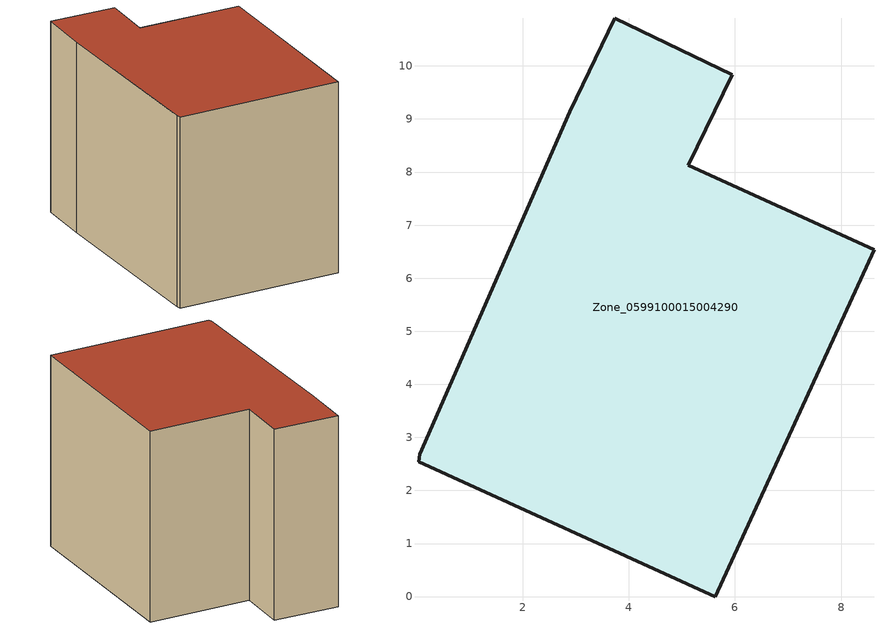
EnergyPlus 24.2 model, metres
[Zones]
Zone_0599100015004290
 floor ground (C_G): 2.89,9.13 3.74,10.89 5.95,9.84 5.12,8.12 8.62,6.54 5.63,0 0.04,2.54 0.06,2.69 z0.8
 wall outside (C_F): 5.12,8.12 5.95,9.84 3.74,10.89 2.89,9.13 0.06,2.69 0.04,2.54 5.63,0 8.62,6.54 5.12,8.12 z0.8:7.96
 roof outside (C_R): 0.06,2.69 0.04,2.54 5.63,0 8.62,6.54 5.12,8.12 5.95,9.84 3.74,10.89 2.89,9.13 z7.96
[BUILDING]
Pand.0599100015004290: North Axis=0; Terrain=City; Loads Convergence Tolerance Value=0.04; Temperature Convergence Tolerance Value=0.4; Solar Distribution=FullExterior; Maximum Number of Warmup Days=25; Minimum Number of Warmup Days=1
[Site:Location]
Rotterdam.The.Hague.AP_ZH_NLD Design_Conditions: Latitude=51.96; Longitude=4.45; Time Zone=1; Elevation=-4.5
[SITE:GROUNDTEMPERATURE:BUILDINGSURFACE]
18, 18, 18, 18, 18, 18, 18, 18, 18, 18, 18, 18
[MATERIAL] Thermal Absorptance=0.9; Solar Absorptance=0.7; Visible Absorptance=0.7
Name | Roughness | Thickness | Conductivity | Density | Specific Heat
G.TI.1965-1974 | MediumSmooth | 0.15 | 0.882353 | 540 | 1210
F.TI.1965-1974 | Rough | 0.3 | 0.697674 | 1920 | 840
R.TI.1965-1974 | MediumRough | 0.2 | 0.232558 | 1500 | 1000
[CONSTRUCTION]
C_G: G.TI.1965-1974
C_F: F.TI.1965-1974
C_R: R.TI.1965-1974
[ZONE]
Zone_0599100015004290: Type=1; Multiplier=1; Ceiling Height=Autocalculate; Volume=Autocalculate; Floor Area=autocalculate; Part of Total Floor Area=Yes
[ZONEINFILTRATION:DESIGNFLOWRATE]
Infil_Zone_0599100015004290: Zone or ZoneList or Space or SpaceList=Zone_0599100015004290; Schedule=AlwaysOn; Design Flow Rate Calculation Method=Flow/Area; Flow Rate per Floor Area=0.003; Constant Term Coefficient=1; Temperature Term Coefficient=0; Velocity Term Coefficient=0; Velocity Squared Term Coefficient=0
[HVACTEMPLATE:ZONE:IDEALLOADSAIRSYSTEM]
Zone_0599100015004290: Maximum Heating Supply Air Temperature=50; Minimum Cooling Supply Air Temperature=13; Maximum Heating Supply Air Humidity Ratio=0.0156; Minimum Cooling Supply Air Humidity Ratio=0.0077; Heating Limit=NoLimit; Cooling Limit=NoLimit; Dehumidification Control Type=ConstantSensibleHeatRatio; Cooling Sensible Heat Ratio=0.7; Dehumidification Setpoint=60; Humidification Control Type=None; Humidification Setpoint=30; Outdoor Air Method=None; Outdoor Air Flow Rate per Person=0.00944; Outdoor Air Flow Rate per Zone Floor Area=0; Outdoor Air Flow Rate per Zone=0; Demand Controlled Ventilation Type=None; Outdoor Air Economizer Type=NoEconomizer; Heat Recovery Type=None; Sensible Heat Recovery Effectiveness=0.7; Latent Heat Recovery Effectiveness=0.65
[ZONECONTROL:THERMOSTAT]
ThermostatControl_Zone_0599100015004290: Zone or ZoneList=Zone_0599100015004290; Control Type Schedule=DualSetpointControlType; Control 1=Thermostat_Zone_0599100015004290; Temperature Difference Between Cutout And Setpoint=0
[THERMOSTATSETPOINT:DUALSETPOINT]
Thermostat_Zone_0599100015004290: Heating Setpoint Temperature Schedule=HeatingSetpoint_Zone_0599100015004290; Cooling Setpoint Temperature Schedule=CoolingSetpoint_Zone_0599100015004290
[SCHEDULE:COMPACT]
HeatingSetpoint_Zone_0599100015004290: Through: 12/31, For: AllDays, Until: 24:00, 21
CoolingSetpoint_Zone_0599100015004290: Through: 12/31, For: AllDays, Until: 24:00, 24
DualSetpointControlType: Through: 12/31, For: AllDays, Until: 24:00, 4
AlwaysOn: Through: 12/31, For: AllDays, Until: 24:00, 1
